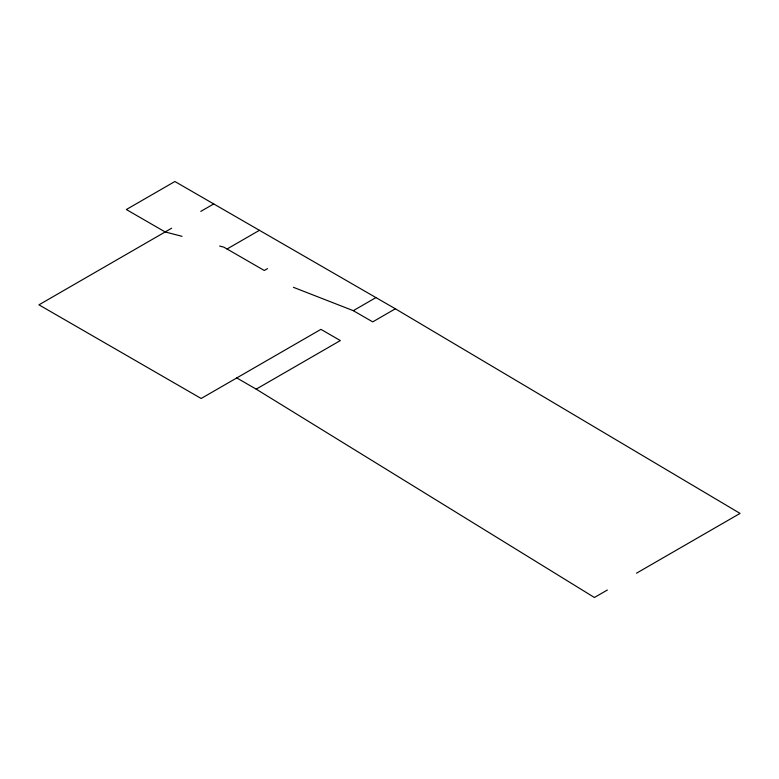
<?xml version="1.0" encoding="UTF-8"?>
<svg xmlns="http://www.w3.org/2000/svg" width="779" height="779" viewBox="0 0 779 779"><rect width="100%" height="100%" fill="white"/><g stroke="black" fill="none" stroke-linecap="round" stroke-linejoin="round"><path stroke-width="1.17" d="M171.643 228.218L38.95 304.832L201.167 398.488L320.919 329.351L340.335 340.559L256.194 389.149L236.767 377.932M200.778 211.401L213.719 203.932M227.059 248.998L259.426 230.311M267.518 268.619L264.285 270.488L223.826 247.138L219.649 246.057M293.41 287.305L353.286 310.665L375.945 297.588M636.482 573.198L740.05 513.41L395.362 308.796L372.703 321.873L353.286 310.665M607.357 590.024L594.406 597.493L256.194 389.149M182.052 236.329L165.177 231.957L126.334 209.532L174.886 181.507L395.362 308.796"/></g></svg>
